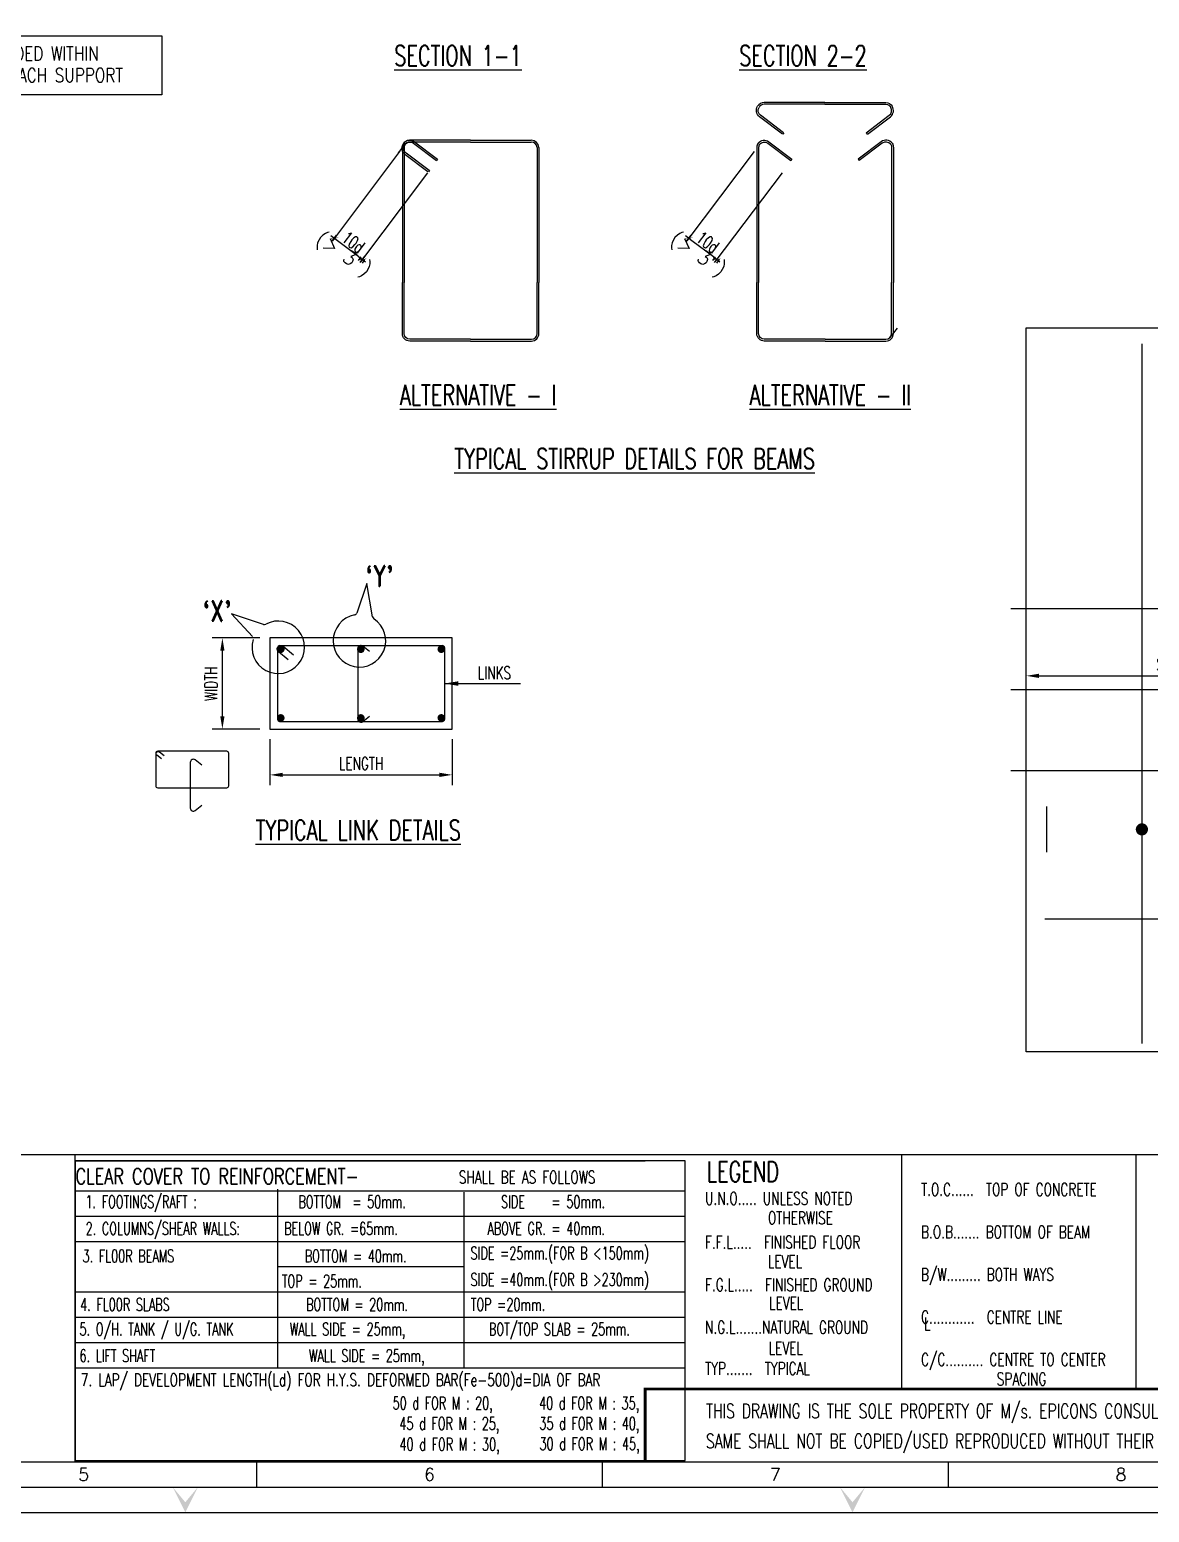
# Model space of a CAD drawing. Extents: x 489124 to 794428, y -356295 to -29813.
# Drawn here: x 646344 to 668477, y -160534 to -131229 of the extents above; entities that cross this region are included whole.
import ezdxf
from ezdxf.enums import TextEntityAlignment as Align
from ezdxf.lldxf.tags import DXFTag

# ---------------------------------------------------------------- set-up
doc = ezdxf.new("R2010")
doc.units = 0
doc.header["$LTSCALE"] = 500
doc.header["$MEASUREMENT"] = 0
doc.layers.get('DEFPOINTS').update_dxf_attribs({"color": 4})
for name, color, linetype in [('BEAM', 4, 'Continuous'), ('CEN', 8, 'CENTER'), ('DIM', 5, 'Continuous'), ('DIM1', 5, 'Continuous'), ('FOOT', 4, 'Continuous'), ('LINK', 2, 'Continuous'), ('MISC', 5, 'Continuous'), ('note t', 2, 'Continuous'), ('notes', 1, 'Continuous'), ('PNA', 10, 'Continuous'), ('STEEL', 6, 'Continuous'), ('TEXT (SHEET)', 4, 'Continuous'), ('TEXT1', 2, 'Continuous'), ('TITLE', 4, 'Continuous'), ('TXT', 4, 'Continuous'), ('TXT1', 2, 'Continuous')]:
    doc.layers.add(name, color=color, linetype=linetype)
doc.layers.add('HEADING-TXT', color=1, linetype='Continuous', lineweight=25)
doc.styles.add('D', font='romand.shx', dxfattribs={"height": 200})
doc.styles.add('ROMAND', font='romand')
doc.styles.add('ROMANS', font='r.shx', dxfattribs={"width": 0.7, "bigfont": 'bigfont.shx'})
doc.styles.add('ROMENT', font='r.shx', dxfattribs={"bigfont": 'bigfont.shx'})
tags = doc.linetypes.add('CENTER', pattern=[2, 1.25, -0.25, 0.25, -0.25]).pattern_tags.tags
tags[10:11] = [DXFTag(74, 4), DXFTag(75, 0), DXFTag(340, '0'), DXFTag(46, 1.0), DXFTag(50, 0.0), DXFTag(44, 0.0), DXFTag(45, 0.0)]
tags[8:9] = [DXFTag(74, 4), DXFTag(75, 0), DXFTag(340, '0'), DXFTag(46, 1.0), DXFTag(50, 0.0), DXFTag(44, 0.0), DXFTag(45, 0.0)]
tags[6:7] = [DXFTag(74, 4), DXFTag(75, 0), DXFTag(340, '0'), DXFTag(46, 1.0), DXFTag(50, 0.0), DXFTag(44, 0.0), DXFTag(45, 0.0)]
tags[4:5] = [DXFTag(74, 4), DXFTag(75, 0), DXFTag(340, '0'), DXFTag(46, 1.0), DXFTag(50, 0.0), DXFTag(44, 0.0), DXFTag(45, 0.0)]
tags = doc.linetypes.add('HIDDEN', pattern=[0.375, 0.25, -0.125]).pattern_tags.tags
tags[6:7] = [DXFTag(74, 4), DXFTag(75, 0), DXFTag(340, '0'), DXFTag(46, 1.0), DXFTag(50, 0.0), DXFTag(44, 0.0), DXFTag(45, 0.0)]
tags[4:5] = [DXFTag(74, 4), DXFTag(75, 0), DXFTag(340, '0'), DXFTag(46, 1.0), DXFTag(50, 0.0), DXFTag(44, 0.0), DXFTag(45, 0.0)]
doc.dimstyles.new('Copy of INT2TIMES', dxfattribs={"dimtxt": 300, "dimasz": 275, "dimexe": 75, "dimexo": 75, "dimgap": 40, "dimtad": 1, "dimdec": 0, "dimlfac": 0.5, "dimrnd": 5, "dimzin": 0, "dimdsep": 46, "dimtxsty": 'ROMANS', "dimcen": -1, "dimclrd": 5, "dimclre": 5, "dimclrt": 4, "dimadec": 0, "dimazin": 0, "dimtfac": 1, "dimtdec": 0, "dimtix": 1, "dimtofl": 0, "dimtmove": 2, "dimatfit": 3, "dimfxl": 0, "dimtolj": 1, "dimtzin": 0, "dimarcsym": 0})
doc.dimstyles.new('dim25', dxfattribs={"dimtxt": 250, "dimasz": 250, "dimexe": 200, "dimexo": 200, "dimgap": 100, "dimtad": 1, "dimdec": 0, "dimlfac": 0.25, "dimzin": 0, "dimdsep": 46, "dimtxsty": 'ROMANS', "dimcen": 0, "dimclrd": 5, "dimclre": 5, "dimclrt": 4, "dimadec": 0, "dimazin": 0, "dimtfac": 1, "dimtdec": 0, "dimtix": 1, "dimtofl": 0, "dimtmove": 2, "dimatfit": 3, "dimfxl": 0, "dimtolj": 1, "dimtzin": 0, "dimlwd": -1, "dimlwe": -1, "dimarcsym": 0})
doc.dimstyles.new('INT25', dxfattribs={"dimtxt": 250, "dimasz": 80, "dimexe": 60, "dimexo": 60, "dimgap": 40, "dimtad": 1, "dimdec": 0, "dimlfac": 0.25, "dimzin": 0, "dimdsep": 46, "dimtxsty": 'ROMANS', "dimblk": 'DIMTICK', "dimblk1": 'DIMTICK', "dimblk2": 'DIMTICK', "dimsah": 1, "dimcen": -0.25, "dimclrd": 7, "dimclre": 7, "dimclrt": 4, "dimadec": 0, "dimazin": 0, "dimtfac": 1, "dimtdec": 0, "dimtix": 1, "dimtofl": 0, "dimtmove": 2, "dimatfit": 3, "dimldrblk": 'DIMTICK', "dimfxl": 0, "dimtolj": 1, "dimtzin": 0, "dimarcsym": 0})

# ---------------------------------------------------------------- blocks, each defined once
blk = doc.blocks.new('*D188')
at = {"layer": 'DEFPOINTS', "color": 0}
for p in [(671343, -144000), (666044, -144277), (671343, -144277)]:
    blk.add_point(p, dxfattribs=at)
at = {"layer": 'DIM', "color": 5}
for p, q in [((666044, -144077), (666044, -143800)), ((671343, -144077), (671343, -143800)), ((666294, -144000), (671093, -144000))]:
    blk.add_line(p, q, dxfattribs=at)
for points in [[(666294, -143959), (666294, -144042), (666044, -144000)], [(671093, -143959), (671093, -144042), (671343, -144000)]]:
    blk.add_solid(points, dxfattribs=at)
at = {"layer": 'DIM', "color": 4, "insert": (668693, -143775), "char_height": 250, "attachment_point": 5, "style": 'ROMANS'}
blk.add_mtext('\\A1;{\\A1;S}', dxfattribs=at)
blk = doc.blocks.new('FOLDER')
at = {"layer": 'PNA'}
for points in [[(-1250, 2500), (0, 0), (0, 1000)], [(1250, 2500), (0, 0), (0, 1000)]]:
    blk.add_solid(points, dxfattribs=at)
blk = doc.blocks.new('A1')
at = {"color": 1}
blk.add_line((81794, 6959), (1969, 6959), dxfattribs=at)
at = {"flags": 128}
blk.add_lwpolyline([(0, 0), (82779, 0), (82779, 58231), (0, 58231)], close=True, dxfattribs=at)
at = {"color": 1, "const_width": 56.6}
blk.add_lwpolyline([(42226, 985), (42226, 2401), (58867, 2401)], dxfattribs=at)
at = {"layer": 'PNA'}
for p, q in [((34655, 984), (34655, 492)), ((41389, 984), (41389, 492)), ((48124, 984), (48124, 492))]:
    blk.add_line(p, q, dxfattribs=at)
at = {"layer": 'PNA', "color": 1}
for points in [[(984, 492), (82287, 492), (82287, 57739), (984, 57739)], [(1969, 984), (81794, 984), (81794, 57247), (1969, 57247)]]:
    blk.add_lwpolyline(points, close=True, dxfattribs=at)
at = {"layer": 'PNA', "xscale": 0.1968578388914466, "yscale": 0.1968578388914466, "zscale": 0.1968578388914466}
for p in [(33269, 0), (46262, 0)]:
    blk.add_blockref('FOLDER', p, dxfattribs=at)
at = {"layer": 'PNA', "style": 'ROMANS'}
for s, p in [('5', (31289, 738)), ('6', (38023, 738)), ('7', (44757, 738)), ('8', (51491, 738))]:
    blk.add_text(s, height=246, dxfattribs=at).set_placement(p, align=Align.MIDDLE)
at = {"layer": 'TEXT (SHEET)', "color": 4, "style": 'ROMANS', "width": 0.7}
for s, p in [('THIS DRAWING IS THE SOLE PROPERTY OF M/s. EPICONS CONSULTANTS PVT. LTD. AND', (43408, 1833)), ('SAME SHALL NOT BE COPIED/USED REPRODUCED WITHOUT THEIR WRITTEN PERMISSION.', (43408, 1247))]:
    blk.add_text(s, height=283.16, dxfattribs=at).set_placement(p)
blk = doc.blocks.new('DIMTICK')
for p, q in [((-1, 0), (1, 0)), ((0, 1), (0, -1))]:
    blk.add_line(p, q)
at = {"color": 2, "const_width": 0.1}
blk.add_lwpolyline([(0.71, 0.71), (-0.71, -0.71)], dxfattribs=at)
blk = doc.blocks.new('*D151')
at = {"layer": 'DEFPOINTS', "color": 0}
for p in [(653694, -133590), (654247, -134008), (652364, -135352)]:
    blk.add_point(p, dxfattribs=at)
at = {"layer": 'DIM', "color": 7, "lineweight": -2}
for p, q in [((653658, -133638), (652328, -135400)), ((654211, -134056), (652881, -135818)), ((652853, -135722), (652428, -135400))]:
    blk.add_line(p, q, dxfattribs=at)
at = {"layer": 'DIM', "color": 7, "lineweight": -2, "xscale": 80, "yscale": 80, "zscale": 80}
for p, rotation in [((652364, -135352), 142.943955841153), ((652917, -135770), 322.943955841153)]:
    blk.add_blockref('DIMTICK', p, dxfattribs=dict(at, rotation=rotation))
at = {"layer": 'DIM', "color": 4, "insert": (652740, -135429), "char_height": 250, "attachment_point": 5, "rotation": 322.944, "style": 'ROMANS'}
blk.add_mtext('\\A1;10d', dxfattribs=at)
blk = doc.blocks.new('*D153')
at = {"layer": 'DEFPOINTS', "color": 0}
for p in [(660701, -133590), (661254, -134008), (659371, -135352)]:
    blk.add_point(p, dxfattribs=at)
at = {"layer": 'DIM', "color": 7, "lineweight": -2}
for p, q in [((660664, -133638), (659334, -135400)), ((661218, -134056), (659888, -135818)), ((659860, -135722), (659434, -135400))]:
    blk.add_line(p, q, dxfattribs=at)
at = {"layer": 'DIM', "color": 7, "lineweight": -2, "xscale": 80, "yscale": 80, "zscale": 80}
for p, rotation in [((659371, -135352), 142.943955841153), ((659924, -135770), 322.943955841153)]:
    blk.add_blockref('DIMTICK', p, dxfattribs=dict(at, rotation=rotation))
at = {"layer": 'DIM', "color": 4, "insert": (659747, -135429), "char_height": 250, "attachment_point": 5, "rotation": 322.944, "style": 'ROMANS'}
blk.add_mtext('\\A1;10d', dxfattribs=at)
blk = doc.blocks.new('*D184')
at = {"layer": 'DEFPOINTS', "color": 0}
for p in [(650154, -143252), (651095, -143252), (651095, -145052)]:
    blk.add_point(p, dxfattribs=at)
at = {"layer": 'DIM', "color": 5}
for p, q in [((650895, -143252), (649954, -143252)), ((650154, -144802), (650154, -143502)), ((650895, -145052), (649954, -145052))]:
    blk.add_line(p, q, dxfattribs=at)
for points in [[(650112, -143502), (650195, -143502), (650154, -143252)], [(650112, -144802), (650195, -144802), (650154, -145052)]]:
    blk.add_solid(points, dxfattribs=at)
at = {"layer": 'DIM', "color": 4, "insert": (649929, -144152), "char_height": 250, "attachment_point": 5, "rotation": 90, "style": 'ROMANS'}
blk.add_mtext('\\A1;WIDTH', dxfattribs=at)
blk = doc.blocks.new('*D185')
at = {"layer": 'DEFPOINTS', "color": 0}
for p in [(651095, -145052), (654695, -145052), (654695, -145958)]:
    blk.add_point(p, dxfattribs=at)
at = {"layer": 'DIM', "color": 5}
for p, q in [((651095, -145252), (651095, -146158)), ((654695, -145252), (654695, -146158)), ((651345, -145958), (654445, -145958))]:
    blk.add_line(p, q, dxfattribs=at)
for points in [[(651345, -145916), (651345, -145999), (651095, -145958)], [(654445, -145916), (654445, -145999), (654695, -145958)]]:
    blk.add_solid(points, dxfattribs=at)
at = {"layer": 'DIM', "color": 4, "insert": (652895, -145733), "char_height": 250, "attachment_point": 5, "style": 'ROMANS'}
blk.add_mtext('\\A1;LENGTH', dxfattribs=at)

msp = doc.modelspace()

# ---------------------------------------------------------------- linework, layer by layer
msp.add_line((666449.589, -147486.371), (666449.589, -146584.033))
at = {"layer": 'BEAM'}
msp.add_lwpolyline([(654695, -143252.5), (651095, -143252.5), (651095, -145052.5), (654695, -145052.5)], close=True, dxfattribs=at)
msp.add_lwpolyline([(648876.098, -146212.179), (650238.657, -146212.179, 0.414213562), (650278.657, -146172.179), (650278.657, -145532.179, 0.414213562), (650238.657, -145492.179), (648876.098, -145492.179, 0.414213562), (648836.098, -145532.179), (648836.098, -146172.179, 0.414213562)], format="xyb", close=True, dxfattribs=at)
for points in [[(648948.926, -145638.365), (648859.893, -145571.003, -1), (648911.027, -145503.418), (649002.013, -145572.257)], [(649747.838, -145768.407), (649617.088, -145663.372, 0.62958674), (649519.511, -145710.148), (649519.511, -146613.573, 0.62958674), (649617.088, -146660.349), (649747.838, -146555.314)]]:
    msp.add_lwpolyline(points, format="xyb", dxfattribs=at)
at = {"layer": 'CEN'}
for p, q in [((679204.983, -142676.704), (665736.348, -142676.704)), ((679204.983, -144276.704), (665736.348, -144276.704)), ((679204.983, -145876.704), (665736.348, -145876.704))]:
    msp.add_line(p, q, dxfattribs=at)
at = {"layer": 'DIM'}
for p, q in [((653636.113, -133666.709), (653779.106, -133477.337)), ((663492.572, -137127.093), (663349.579, -137316.465)), ((653010.197, -142178.308), (652810.12, -142758.516)), ((653122.643, -142834.274), (653010.197, -142178.308)), ((650963.791, -142983.702), (650332.33, -142773.483)), ((650332.33, -142773.483), (650749.593, -143223.554))]:
    msp.add_line(p, q, dxfattribs=at)
msp.add_lwpolyline([(678224.818, -147035.202, 0, 210.546, 0), (677773.649, -147035.202, 0, 0, 0), (678224.818, -147035.202, 0, 0, 0), (666900.758, -147035.202, 210.546, 0, 0), (666449.589, -147035.202, 210.546, 0, 0)], format="xyseb", dxfattribs=at)
for centre, radius, start, end in [((651258.669, -143435.87), 519.063, 162.769959, 118.4573682), ((650982.743, -142926.774), 60, 251.5869007, 298.4573682), ((652862.997, -143307.552), 519.063, 100.9101662, 56.5975754), ((652753.398, -142738.956), 60, 280.9101662, 340.9739315), ((653181.78, -142824.136), 60, 189.727108, 236.5975754)]:
    msp.add_arc(centre, radius, start, end, dxfattribs=at)
at = {"layer": 'DIM1', "color": 7}
msp.add_line((647247, -159534.446), (647247, -153469.821), dxfattribs=at)
at = {"layer": 'DIM1', "elevation": 0}
msp.add_lwpolyline([(640164.501, -131353.408), (648954.242, -131353.408), (648954.242, -132514.391), (640164.501, -132514.391)], close=True, dxfattribs=at)
at = {"layer": 'DIM1', "const_width": 75}
for points in [[(651270.683, -143474.051, 1), (651345.683, -143474.051, 1)], [(652853.026, -143474.051, 1), (652928.026, -143474.051, 1)], [(654443.4, -143474.051, 1), (654518.4, -143474.051, 1)], [(651270.683, -144832.042, -1), (651345.683, -144832.042, -1)], [(652853.026, -144832.042, -1), (652928.026, -144832.042, -1)], [(654443.4, -144832.042, -1), (654518.4, -144832.042, -1)]]:
    msp.add_lwpolyline(points, format="xyb", close=True, dxfattribs=at)
at = {"layer": 'FOOT', "linetype": 'HIDDEN', "ltscale": 5}
msp.add_lwpolyline([(666043.574, -137124.496), (678638.45, -137124.496), (678638.45, -151428.912), (666043.574, -151428.912)], close=True, dxfattribs=at)
at = {"layer": 'LINK'}
for p, q in [((661250.543, -133268.755), (661229.452, -133296.687)), ((662877.838, -133268.755), (662898.929, -133296.687)), ((654405.773, -133787.719), (654384.682, -133815.65)), ((661412.621, -133787.719), (661391.53, -133815.65)), ((662722.912, -133787.719), (662744.003, -133815.65)), ((654247.271, -134008.389), (654226.18, -134036.321))]:
    msp.add_line(p, q, dxfattribs=at)
at = {"layer": 'LINK', "elevation": 0}
for points in [[(661224.886, -133292.936), (660770.415, -132949.778, -0.391379955), (660733.667, -132744.451, -0.391379955)], [(662064.191, -132669.899), (660861.574, -132669.899, 0.270159719), (660733.667, -132744.451, 0.270159719)], [(662064.191, -132704.899), (660861.574, -132704.899, 0.284887278), (660761.249, -132767.111, 0.284887278)], [(662064.191, -132669.899), (663266.807, -132669.899, -0.270159719), (663394.715, -132744.451, -0.270159719)], [(662064.191, -132704.899), (663266.807, -132704.899, -0.284887278), (663367.132, -132767.111, -0.284887278)], [(662903.495, -133292.936), (663357.966, -132949.778, 0.391379955), (663394.715, -132744.451, 0.391379955)], [(661245.977, -133265.004), (660791.519, -132921.856, -0.381213026), (660760.96, -132766.873, -0.381213026)], [(662882.404, -133265.004), (663336.863, -132921.856, 0.381213026), (663367.422, -132766.873, 0.381213026)], [(654218.039, -134039.36), (653763.568, -133696.203, -0.391379955), (653726.819, -133490.876, -0.391379955)], [(653736.279, -133474.561, 0.148969914), (653711.302, -133556.533), (653711.302, -136224.168)], [(655057.343, -133416.324), (653854.727, -133416.324, 0.270159719), (653726.819, -133490.876, 0.270159719)], [(653736.279, -133474.561, -0.414213562), (653951.512, -133444.711), (654405.773, -133787.719)], [(654239.13, -134011.428), (653784.671, -133668.28, -0.381213026), (653754.112, -133513.298, -0.381213026)], [(653766.287, -133492.68, 0.152834704), (653746.302, -133556.533), (653746.302, -136224.168)], [(655057.343, -133451.324), (653854.727, -133451.324, 0.284887278), (653754.401, -133513.535, 0.284887278)], [(653766.454, -133492.781, -0.40520968), (653930.409, -133472.633), (654384.682, -133815.65)], [(660743.127, -133474.561, 0.148969914), (660718.15, -133556.533), (660718.15, -136224.168)], [(660743.127, -133474.561, -0.414213562), (660958.359, -133444.711), (661412.621, -133787.719)], [(660773.134, -133492.68, 0.152834704), (660753.15, -133556.533), (660753.15, -136224.168)], [(660773.301, -133492.781, -0.40520968), (660937.256, -133472.633), (661391.53, -133815.65)], [(663392.406, -133474.561, 0.414213562), (663177.173, -133444.711), (662722.912, -133787.719)], [(663362.231, -133492.781, 0.40520968), (663198.277, -133472.633), (662744.003, -133815.65)], [(663362.398, -133492.68, -0.152834704), (663382.383, -133556.533), (663382.383, -136224.168)], [(663392.406, -133474.561, -0.148969914), (663417.383, -133556.533), (663417.383, -136224.168)], [(655060.919, -137384.269), (653858.302, -137384.269, -0.414213562), (653711.302, -137237.269), (653711.302, -136224.168)], [(655060.919, -137349.269), (653858.302, -137349.269, -0.414213562), (653746.302, -137237.269), (653746.302, -136224.168)], [(655060.919, -137384.269), (656263.535, -137384.269, 0.414213562), (656410.535, -137237.269), (656410.535, -136224.168)], [(655060.919, -137349.269), (656263.535, -137349.269, 0.414213562), (656375.535, -137237.269), (656375.535, -136224.168)], [(662067.766, -137384.269), (660865.15, -137384.269, -0.414213562), (660718.15, -137237.269), (660718.15, -136224.168)], [(662067.766, -137349.269), (660865.15, -137349.269, -0.414213562), (660753.15, -137237.269), (660753.15, -136224.168)], [(662067.766, -137384.269), (663270.383, -137384.269, 0.414213562), (663417.383, -137237.269), (663417.383, -136224.168)], [(662067.766, -137349.269), (663270.383, -137349.269, 0.414213562), (663382.383, -137237.269), (663382.383, -136224.168)]]:
    msp.add_lwpolyline(points, format="xyb", dxfattribs=at)
for points in [[(655057.343, -133416.324), (656259.96, -133416.324)], [(655057.343, -133451.324), (656259.96, -133451.324)], [(656375.535, -133556.533), (656375.535, -136224.168)], [(656410.535, -133556.533), (656410.535, -136224.168)]]:
    msp.add_lwpolyline(points, dxfattribs=at)
at = {"layer": 'LINK'}
for centre, radius, start, end in [((656261.432, -133565.701), 149.385, 3.5184285, 90.5648021), ((656261.418, -133565.808), 114.493, 4.6462872, 90.7298608)]:
    msp.add_arc(centre, radius, start, end, dxfattribs=at)
at = {"layer": 'MISC', "const_width": 120.312}
msp.add_lwpolyline([(668269.041, -147035.202, 1), (668389.353, -147035.202, 1)], format="xyb", close=True, dxfattribs=at)
at = {"layer": 'STEEL'}
for p, q in [((668329.197, -137439.374), (668329.197, -151270.007)), ((651245, -143442.5), (651245, -144862.5)), ((651285, -143402.5), (654505, -143402.5)), ((654545, -143442.5), (654545, -144862.5)), ((651285, -144902.5), (654505, -144902.5)), ((666408.152, -148800.803), (678144.58, -148800.803))]:
    msp.add_line(p, q, dxfattribs=at)
for points in [[(651457.493, -143686.17), (651263.748, -143525.458, -1), (651354.833, -143415.652), (651557.213, -143583.528)], [(653058.838, -143518.407), (652928.088, -143413.372, 0.62958674), (652830.511, -143460.148), (652830.511, -144857.573, 0.62958674), (652928.088, -144904.349), (653058.838, -144799.314)]]:
    msp.add_lwpolyline(points, format="xyb", dxfattribs=at)
for centre, start, end in [((651285, -143442.5), 90, 180), ((654505, -143442.5), 0, 90), ((651285, -144862.5), 180, 270), ((654505, -144862.5), 270, 0)]:
    msp.add_arc(centre, 40, start, end, dxfattribs=at)
at = {"layer": 'TEXT1', "color": 5}
for p, q in [((659301.547, -154684.306), (647247, -154684.306)), ((659301.547, -155184.306), (647247, -155184.306)), ((659301.547, -155184.306), (647247, -155184.306)), ((654931.841, -155684.306), (651249.555, -155684.306)), ((659301.547, -156184.306), (647247, -156184.306)), ((659301.547, -156684.306), (647247, -156684.306)), ((659301.547, -156684.306), (647247, -156684.306)), ((659301.547, -157184.306), (647247, -157184.306)), ((659301.547, -157684.306), (647247, -157684.306))]:
    msp.add_line(p, q, dxfattribs=at)
at = {"layer": 'TITLE', "color": 0}
for p, q in [((663581.5, -158096.958), (663581.5, -153469.821)), ((668218, -158096.958), (668218, -153469.821)), ((659301.547, -154184.306), (647247, -154184.306)), ((651249.555, -157684.306), (651249.555, -154143.543)), ((654931.841, -157684.306), (654931.841, -154206.043)), ((647247, -159534.446), (647247, -154497.542)), ((647247, -159534.446), (647247, -154497.543))]:
    msp.add_line(p, q, dxfattribs=at)
msp.add_lwpolyline([(647247, -153585.417), (658510.038, -153585.417), (658510.038, -153585.417)], dxfattribs=at)
msp.add_lwpolyline([(659301.547, -153585.417), (647247, -153585.417), (647247, -159508.99), (659301.547, -159506.905)], close=True, dxfattribs=at)

# ---------------------------------------------------------------- block references
at = {"xscale": 1.01500000001397, "yscale": 1.01500000001397, "zscale": 1.01500000001397}
msp.add_blockref('A1', (615653.425, -160533.5), dxfattribs=at)

# ---------------------------------------------------------------- texts
at = {"layer": 'HEADING-TXT', "color": 6, "style": 'ROMANS', "width": 0.7}
for s, p in [('%%USECTION 1-1', (653550.586, -131941.57)), ('%%USECTION 2-2', (660369.346, -131943.689)), ('LEGEND', (659727, -154000.204))]:
    msp.add_text(s, height=400, dxfattribs=at).set_placement(p)
for s, p in [('%%UALTERNATIVE - I', (655208.422, -138449.621)), ('%%UALTERNATIVE - II', (662169.252, -138449.621))]:
    msp.add_text(s, height=400, dxfattribs=at).set_placement(p, align=Align.MIDDLE)
for s, p in [('%%UTYPICAL STIRRUP DETAILS FOR BEAMS', (658301.409, -139909.167)), ('%%UTYPICAL LINK DETAILS', (652838.563, -147250.422))]:
    msp.add_text(s, height=400, dxfattribs=at).set_placement(p, align=Align.CENTER)
at = {"layer": 'note t', "style": 'D', "width": 0.75}
msp.add_text(' CLEAR COVER TO REINFORCEMENT- ', height=310.425, dxfattribs=at).set_placement((647091.685, -154045.601))
at = {"layer": 'notes', "color": 4, "style": 'ROMANS'}
for s, width, p in [('SHALL BE AS FOLLOWS', 0.7, (654827.291, -154034.957)), ('T.O.C......  TOP OF CONCRETE', 0.7, (663964.665, -154277.072)), ('   1. FOOTINGS/RAFT :               BOTTOM  = 50mm.              SIDE    = 50mm.', 0.65, (647084.537, -154520.084)), ('U.N.O..... UNLESS NOTED', 0.7, (659696.165, -154453.572)), ('OTHERWISE', 0.7, (660937.058, -154837.635)), ('   2. COLUMNS/SHEAR WALLS:     BELOW GR. =65mm.             ABOVE GR. = 40mm.', 0.65, (647088.079, -155049.495)), ('B.O.B....... BOTTOM OF BEAM', 0.7, (663964.665, -155117.572)), ('  SIDE =25mm.(FOR B <150mm)', 0.65, (654836.029, -155534.776)), ('F.F.L.....  FINISHED FLOOR', 0.7, (659696.165, -155320.572)), ('3. FL00R BEAMS                    BOTTOM = 40mm. ', 0.65, (647390.602, -155591.926)), ('LEVEL', 0.7, (660937.331, -155698.143)), ('TOP = 25mm. ', 0.65, (651330, -156087.723)), ('  SIDE =40mm.(FOR B >230mm)', 0.65, (654836.029, -156058.743)), ('B/W......... BOTH WAYS', 0.7, (663964.665, -155958.072)), ('F.G.L.....  FINISHED GROUND', 0.7, (659696.165, -156161.072)), ('4. FL00R SLABS                     BOTTOM = 20mm. ', 0.65, (647343.102, -156552.086)), ('TOP =20mm.', 0.65, (655064.651, -156551.266)), ('LEVEL', 0.7, (660959.831, -156526.754)), ('5. O/H. TANK / U/G. TANK       WALL SIDE = 25mm,            BOT/TOP SLAB = 25mm.', 0.65, (647330.478, -157036.832)), ('N.G.L.......NATURAL GROUND', 0.7, (659696.165, -157001.572)), ('C............  CENTRE LINE', 0.7, (663964.665, -156798.572)), ('L', 0.7, (664023.831, -156932.303)), ('6. LIFT SHAFT                        WALL SIDE = 25mm,     ', 0.65, (647330.478, -157561.984)), ('LEVEL', 0.7, (660952.041, -157413.996)), ('C/C.......... CENTRE TO CENTER', 0.7, (663964.665, -157639.072)), ('TYP.......  TYPICAL', 0.7, (659696.165, -157813.972)), ('7. LAP/ DEVELOPMENT LENGTH(Ld) FOR H.Y.S. DEFORMED BAR(Fe-500)d=DIA OF BAR', 0.7, (647356.348, -158040.88)), ('SPACING', 0.7, (665460.014, -158023.63)), ('  50 d FOR M : 20,', 0.65, (653296.464, -158498.618)), ('40 d FOR M : 35,', 0.65, (656414.783, -158500.243)), ('45 d FOR M : 25,', 0.65, (653651.66, -158903.703)), ('35 d FOR M : 40,', 0.65, (656418.591, -158901.836)), ('40 d FOR M : 30,', 0.65, (653655.699, -159314.008)), ('30 d FOR M : 45,', 0.65, (656422.399, -159303.429))]:
    msp.add_text(s, height=250, dxfattribs=dict(at, width=width)).set_placement(p)
at = {"layer": 'TXT', "linetype": 'ByBlock', "style": 'ROMANS', "width": 0.8}
for s, p in [('LAP SPLICES SHALL NOT BE PROVIDED WITHIN', (644298.844, -131698.988)), ('DISTANCE OF 2D FROM FACE OF EACH SUPPORT', (644597.766, -132127.746))]:
    msp.add_text(s, height=275, dxfattribs=at).set_placement(p, align=Align.MIDDLE)
at = {"layer": 'TXT', "linetype": 'ByBlock', "style": 'ROMANS'}
for p in [(652546.592, -135676.163), (659553.439, -135676.163)]:
    msp.add_text('(> 3")', height=275, rotation=325.7906324, dxfattribs=at).set_placement(p, align=Align.MIDDLE)
at = {"layer": 'TXT', "style": 'ROMENT', "width": 0.7}
msp.add_text('LINKS', height=250, dxfattribs=at).set_placement((655530.763, -143941.087), align=Align.MIDDLE)
at = {"layer": 'TXT1', "style": 'ROMAND', "width": 0.8}
for s, p in [("`Y'", (653259.924, -142225.455)), ("`X'", (650049.71, -142918.356))]:
    msp.add_text(s, height=400, dxfattribs=at).set_placement(p, align=Align.CENTER)

# ---------------------------------------------------------------- dimensions: what is measured, and where the dimension line sits
at = {"layer": 'DIM'}
for p1, p2, picture, middle in [((654247.271, -134008.389), (653693.725, -133590.412), '*D151', (652739.911, -135429.126)), ((661254.119, -134008.389), (660700.572, -133590.412), '*D153', (659746.758, -135429.126))]:
    dim = msp.add_aligned_dim(p1=p1, p2=p2, distance=2207.143, text='10d', dimstyle='INT25', dxfattribs=at)
    dim.commit()
    dim.dimension.update_dxf_attribs({"geometry": picture, "text_midpoint": middle})
for base, p2, angle, text, picture, middle in [((650153.707, -143252.5), (651095, -143252.5), 90, 'WIDTH', '*D184', (649928.707, -144152.5)), ((654695, -145957.825), (654695, -145052.5), 180, 'LENGTH', '*D185', (652895, -145732.825))]:
    dim = msp.add_linear_dim(base=base, p1=(651095, -145052.5), p2=p2, angle=angle, text=text, dimstyle='dim25', dxfattribs=at)
    dim.commit()
    dim.dimension.update_dxf_attribs({"geometry": picture, "text_midpoint": middle})
dim = msp.add_linear_dim(base=(671342.653, -144000.246), p1=(666043.574, -144276.704), p2=(671342.653, -144276.704), text='{\\A1;S}', dimstyle='dim25', dxfattribs=at)
dim.commit()
dim.dimension.update_dxf_attribs({"geometry": '*D188', "text_midpoint": (668693.113, -143775.246)})

# ---------------------------------------------------------------- leaders
at = {"layer": 'DIM', "ltscale": 2}
msp.add_leader([(654545, -144152.5), (656046.946, -144152.5)], dimstyle='Copy of INT2TIMES', dxfattribs=at)

doc.saveas('drawing.dxf')
